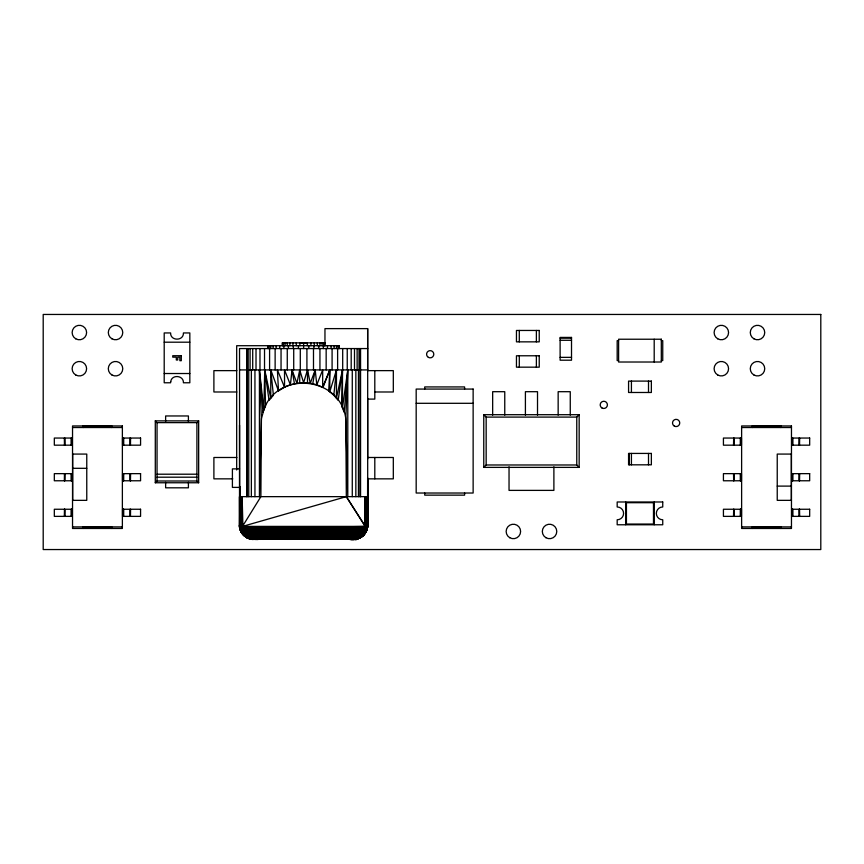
<?xml version="1.0" encoding="UTF-8"?>
<svg xmlns="http://www.w3.org/2000/svg" width="864" height="864" viewBox="0 0 864 864"><rect width="100%" height="100%" fill="white"/><g stroke="black" fill="none" stroke-linecap="round" stroke-linejoin="round"><path stroke-width="1.3" d="M324.961 345.902L324.961 328.622L367.686 328.622L367.686 496.649L239.533 496.649L239.555 525.128C239.339 532.753 246.175 539.492 253.768 539.363C246.164 539.514 239.328 532.753 239.566 525.128L239.533 425.196M239.728 486.41L239.706 526.586L240.635 530.55L239.555 525.128L239.63 496.649M303.61 343.613L303.61 342.868C311.072 343.289 296.136 343.289 303.61 342.868L303.61 348.559M361.465 536.89L357.577 538.726L353.441 539.363C360.904 539.492 368.161 532.764 367.416 525.128L367.578 496.649L367.567 526.565C367.081 533.628 360.504 539.492 353.441 539.363L252.688 539.276C245.57 538.661 239.306 532.429 239.555 525.128C239.414 531.943 245.041 538.51 251.986 539.244L245.592 536.771M251.986 539.244C245.236 538.24 239.695 531.706 239.803 525.128L239.803 496.649L239.706 526.586L240.71 530.712L243.054 530.636L242.114 496.649L241.952 526.565L243.065 529.956C244.166 534.881 248.508 539.363 253.768 539.363C250.657 540.81 236.174 531.695 243.734 531.824L363.733 531.187L365.288 529.47L366.476 525.128L366.844 496.649L367.146 526.63L365.288 533.023L367.157 528.876L367.664 525.128L367.686 478.85L393.314 478.85L393.314 457.488L367.686 457.488M291.341 539.363L252.828 539.32L249.512 538.326C247.05 538.92 258.001 539.914 258.541 539.363L249.847 538.78L253.746 539.363C246.337 539.363 240.721 532.235 240.689 525.128L240.743 496.649M367.168 496.649L367.168 525.128C366.898 532.472 361.055 539.298 353.441 539.363C360.05 539.212 365.256 533.002 365.537 526.586L365.58 496.649L366.044 525.128C366.617 533.671 358.517 541.361 349.888 539.363M239.555 525.128C239.566 532.645 246.24 539.33 253.768 539.363C246.24 539.428 239.285 532.861 240.062 525.128L240.365 496.649L240.44 526.64L240.365 496.649L240.062 525.128C243.886 536.328 240.181 533.25 240.052 525.128L240.052 496.649L239.706 526.586L366.779 526.64L366.844 496.649M349.337 539.363C357.545 540.896 367.081 535.421 367.502 526.586L367.578 496.649M250.15 538.898L260.68 539.363L251.91 539.244L253.768 539.363L248.724 538.358L244.804 536.177L245.927 536.998L241.52 532.105L239.922 526.619L240.052 496.649M284.213 387.385C294.246 382.363 306.115 381.434 316.807 384.826L322.682 369.922L322.672 387.245L329.81 369.922L329.81 391.716L336.452 369.922L336.452 398.142L342.479 369.922L342.479 407.743L347.792 369.922L347.792 496.649L345.794 418.77C340.502 375.451 275.054 369.889 262.98 412.247L259.427 369.922L259.427 496.649L261.414 418.77L263.801 409.957L259.427 369.922L261.414 418.77L260.885 496.649L242.438 526.468C243.54 529.351 237.352 528.401 239.566 525.128L239.803 496.649M242.827 534.222L248.724 538.358L244.836 535.486L241.704 530.917L240.872 528.12L241.164 496.649L241.682 526.586L242.59 530.766L245.138 535.421L360.655 536.112L357.923 538.304L354.391 539.32L250.268 538.78L253.163 538.704M365.58 496.649L365.094 527.99L362.394 534.222L358.97 537.732L249.415 538.25L356.94 538.78L353.441 539.363L359.489 537.97M356.94 538.78L353.441 539.363L357.372 538.78L361.627 536.76L364.392 534.222L366.563 530.636L364.381 534.222L358.97 537.732L362.394 534.222L364.554 529.308L365.105 496.649L364.586 528.055L243.065 529.956L242.168 529.427L240.689 525.128M305.381 539.363L354.521 539.276C361.217 538.877 367.038 533.196 367.6 526.522L367.643 477.889L367.567 526.565L366.325 530.82L363.355 535.324L365.882 531.986L367.416 525.128L367.038 529.308L364.554 529.308M240.872 528.12L242.914 532.105L245.138 534.416L362.902 533.023L242.676 533.401L240.278 529.675L240.916 531.252L240.052 525.128C240.354 528.919 242.46 533.174 245.732 535.172L364.208 534.362L361.195 537.041L365.072 533.304L366.973 526.63L367.6 526.543L367.686 496.649L367.589 526.781L364.943 533.304L243.713 535.183L245.495 536.706M354.391 539.32C361.778 538.974 367.502 532.116 367.416 525.128L367.416 496.649M363.442 535.259C366.174 532.721 358.366 540.14 354.575 539.276L356.843 538.758L251.348 539.104L247.352 536.998L358.808 537.667L247.234 536.76C243.086 535.637 240.322 530.885 240.246 526.63M362.902 533.023L243.734 531.824L363.712 531.252L364.586 528.055L367.286 528.023L367.6 526.468L365.882 531.986L363.463 531.814L363.074 533.11L366.552 526.63L366.476 496.649M366.044 496.649L366.044 525.128L365.094 527.99L365.267 526.565L346.324 496.649L345.794 418.77L347.792 369.922L344.228 412.247L341.669 406.058L342.479 369.922L338.17 400.345L333.806 395.248L336.452 369.922M333.806 395.248L328.72 390.895L329.81 369.922L322.996 387.385L316.807 384.826L315.198 369.922L310.284 383.26L307.498 369.922L303.61 382.73L299.722 369.922L296.924 383.26L292.021 369.922L290.401 384.826L284.537 369.922L284.537 387.223L278.5 390.895L270.756 369.922L270.756 398.142L264.73 369.922L263.801 409.957L265.54 406.058L264.73 369.922L269.05 400.345L273.402 395.248L270.756 369.922M367.502 526.586L367.664 525.128L366.811 530.021L367.297 526.619C368.55 530.356 355.763 543.283 364.943 533.304M363.852 534.481C348.084 544.104 358.711 538.963 364.824 533.347C367.6 531.457 366.79 520.992 365.602 528.055C364.856 531.954 362.826 535.874 359.046 537.527L247.234 536.76L249.512 538.326M366.314 526.63C368.334 529.697 356.54 542.268 364.511 532.148M364.165 530.636L365.504 530.917L366.196 529.556L364.208 533.401L366.552 526.63M366.919 528.109L367.146 526.63M366.833 529.956L367.6 526.543L367.157 528.876M367.297 528.412L367.6 526.543L366.995 529.373L367.07 528.088M312.757 383.724L315.198 369.922M366.476 525.128L364.392 530.712L365.796 526.608M241.013 530.863L240.17 529.308L242.795 528.876L241.952 526.565L241.628 496.649L241.682 526.586L243.065 529.956L364.327 529.254L243.27 530.561L364.23 529.675L243.605 531.544L240.905 526.63M365.958 531.911L363.982 534.449L366.196 530.863L365.051 533.25M365.569 532.148L364.684 533.38L366.552 528.12L362.232 535.453M366.336 528.12L362.394 534.222M363.074 535.615L362.524 535.496L363.161 535.421M240.289 528.109L239.63 525.128L239.533 348.559L367.686 348.559M359.975 537.041L362.74 534.362M242.59 530.766L243.065 529.956M365.094 532.213L362.372 535.486L357.275 538.531L358.668 537.775M365.267 532.202L361.908 536.371L355.86 539.104L252.644 539.276L246.488 537.16L248.551 537.775L358.279 537.98L362.664 535.507L362.221 536.285M365.429 532.181L361.908 536.371M364.716 532.181L359.046 537.527L362.124 536.317L360.007 537.732M362.794 535.496L363.409 534.503M363.074 534.449L365.504 530.917M360.914 536.231L358.42 538.369L249.415 538.25M329.713 538.704L356.454 538.855L251.338 539.039L246.175 536.285L243.119 532.051L363.733 531.187L364.09 532.051M363.496 535.172L364.241 534.406M198.655 482.76L196.916 481.01L196.916 422.626L198.655 420.876L155.293 420.876L155.293 482.76L198.655 482.76L198.655 420.876M155.293 482.76L157.043 481.01L196.916 481.01M483.764 467.381L486.162 464.983L576.763 464.983L579.161 467.381L579.161 414.698L483.764 414.698L483.764 467.381L579.161 467.381M483.764 414.698L486.162 417.096L576.763 417.096L579.161 414.698M356.346 538.898L358.279 537.98L247.352 536.89M359.327 537.818L357.923 538.304L360.828 537.149L358.279 537.98M359.046 537.527L361.303 536.35M246.434 536.177L243.011 534.362L240.786 530.766M242.676 533.401L241.024 529.556L243.238 534.449L246.769 537.527C244.49 537.008 242.503 532.548 245.732 535.172L360.655 536.112L247.352 536.998M357.923 538.304L359.24 537.797L355.86 539.104M365.537 526.586L346.324 496.649L241.952 526.565M355.936 539.104C367.945 533.941 356.195 540.216 353.441 539.363M347.728 539.363L357.188 538.823M244.75 536.101L243.907 535.399L248.238 537.732L243 534.362L246.283 537.138M253.768 539.363L248.94 538.369L245.916 536.35L248.551 537.775M243.011 533.401L242.114 532.213L245.3 536.371L248.929 537.98M354.704 539.309L356.476 539.039M244.166 535.453L251.273 539.104M364.792 526.414L242.438 526.468L242.665 529.308M361.93 535.378L245.732 535.172M245.138 534.416L362.74 533.293M262.483 538.704C255.971 538.715 248.119 540.41 243.508 534.503M560.12 338.137L571.514 338.137M560.12 340.276L571.514 340.276M618.602 340.654L617.177 340.654L617.177 360.59L618.602 360.59M661.316 340.654L662.742 340.654L662.742 360.59L661.316 360.59M164.203 342.198L189.832 342.198M324.961 342.868L282.247 342.868L282.247 345.708M560.12 357.361L571.514 357.361M239.533 369.922L367.686 369.922M236.833 370.634L213.894 370.634L213.894 391.986L236.833 391.986M367.686 370.634L393.314 370.634L393.314 391.986L374.803 391.986M164.203 373.518L189.832 373.518M367.686 399.103L374.803 399.103L374.803 370.634M416.178 403.304L473.137 403.304M155.293 420.876L157.043 422.626L196.916 422.626M83.214 426.157L111.694 426.157M752.306 426.157L780.786 426.157M83.214 426.319L111.694 426.319M752.306 426.319L780.786 426.319M83.214 426.503L111.694 426.503M752.306 426.503L780.786 426.503M83.214 426.73L111.694 426.73M752.306 426.73L780.786 426.73M83.214 426.978L111.694 426.978M752.306 426.978L780.786 426.978M83.214 427.248L111.694 427.248M752.306 427.248L780.786 427.248M72.533 427.518L122.375 427.518M741.625 427.518L791.467 427.518M72.533 454.075L86.767 454.075L86.767 500.353L72.533 500.353M791.467 454.075L777.233 454.075L777.233 500.353L791.467 500.353M236.833 457.488L213.894 457.488L213.894 478.85L232.783 478.85M72.673 468.31L86.767 468.31M239.533 468.882L232.405 468.882L232.405 487.393L239.533 487.393M157.043 474.206L196.916 474.206M157.043 477.198L196.916 477.198M777.233 486.108L791.327 486.108M72.533 526.9L122.375 526.9M741.625 526.9L791.467 526.9M83.214 527.18L111.694 527.18M752.306 527.18L780.786 527.18M83.214 527.44L111.694 527.44M752.306 527.44L780.786 527.44M83.214 527.688L111.694 527.688M752.306 527.688L780.786 527.688M83.214 527.915L111.694 527.915M752.306 527.915L780.786 527.915M83.214 528.098L111.694 528.098M752.306 528.098L780.786 528.098M83.214 528.26L111.694 528.26M752.306 528.26L780.786 528.26M250.862 538.898L356.443 538.834M252.644 539.287L354.942 539.244M249.944 538.531L356.746 538.726M243.734 531.824L363.074 533.11M252.374 539.276L263.822 539.363M257.461 539.363L251.132 539.082L253.109 539.341M248.789 538.369L251.348 539.104L249.005 538.358M247.201 537.732L245.192 536.35M248.443 538.326L249.642 538.704M239.566 525.128L239.706 526.586L239.684 486.41M247.882 537.818L249.286 538.304L247.968 537.797M240.656 529.535L240.462 528.12L242.384 533.347L239.933 528.023M248.724 538.358L246.391 537.149L247.363 537.786M247.244 537.041L244.48 534.362M246.704 537.16L245.786 536.371L247.536 537.818M243.81 534.503L244.836 535.486M242.449 526.77L242.611 527.893M242.838 533.412L244.696 535.496M241.52 532.105L242.384 533.347M241.045 531.522L241.985 533.11M242.384 527.947L364.586 528.055L364.792 529.373M243.119 532.051L240.656 526.63M243.054 530.636L244.134 533.11M242.698 532.148L241.153 526.619L241.164 496.649L241.412 526.597L243.367 533.347M284.537 387.223L277.398 369.922L278.5 390.895M242.417 529.373L241.412 526.597M241.639 532.148L240.656 528.12M241.51 530.928L241.942 532.202M239.89 528.293L239.598 526.468L240.365 529.924M239.609 526.522L239.533 496.649M240.052 528.876L239.825 527.947M292.021 369.922L294.451 383.724M242.438 526.522L242.687 528.433L364.781 526.468L364.835 527.947M239.803 525.128L239.922 526.619M799.567 438.048L799.567 445.176M799.567 473.645L799.567 480.773M799.567 509.252L799.567 516.37M799.438 438.048L799.319 445.176M799.438 473.645L799.319 480.773M799.319 509.252L799.438 516.37M799.211 438.048L799.211 445.176M799.211 473.645L799.211 480.773M799.211 509.252L799.211 516.37M792.752 438.048L792.752 445.176M792.752 473.645L792.752 480.773M792.752 509.252L792.752 516.37M792.504 438.048L792.504 445.176M792.504 473.645L792.504 480.773M792.504 509.252L792.504 516.37M792.234 438.048L792.234 445.176M792.234 473.645L792.234 480.773M792.234 509.252L792.234 516.37M791.964 438.048L791.964 445.176M791.964 473.645L791.964 480.773M791.964 509.252L791.964 516.37M791.327 454.075L791.327 500.353M780.786 425.952L780.786 427.518M780.786 526.9L780.786 528.466M752.306 425.952L752.306 427.518M752.306 526.9L752.306 528.466M741.139 438.048L741.139 445.176M741.139 473.645L741.139 480.773M741.139 509.252L741.139 516.37M740.858 438.048L740.858 445.176M740.858 473.645L740.858 480.773M740.858 509.252L740.858 516.37M740.599 438.048L740.599 445.176M740.599 473.645L740.599 480.773M740.599 509.252L740.599 516.37M740.351 438.048L740.351 445.176M740.351 473.645L740.351 480.773M740.351 509.252L740.351 516.37M733.892 438.048L733.892 445.176M733.892 473.645L733.892 480.773M733.892 509.252L733.892 516.37M733.774 445.176L733.655 438.048L733.536 445.176M733.774 473.645L733.655 480.773L733.536 473.645M733.774 516.37L733.655 509.252L733.536 516.37M654.199 339.228L654.199 362.016M654.199 501.984L654.199 524.772M648.508 381.1L648.508 392.483M648.508 453.427L648.508 464.821M631.422 381.1L631.422 392.483M631.422 453.427L631.422 464.821M629.284 453.427L629.284 464.821M625.72 501.984L625.72 524.772M576.763 417.096L576.763 464.983M570.262 415.163L570.262 391.694L558.155 391.694L558.155 415.163M553.889 466.83L553.889 490.385L509.036 490.385L509.036 466.83M537.516 415.163L537.516 391.694L525.409 391.694L525.409 415.163M536.382 330.458L536.382 341.852M536.382 355.774L536.382 367.168M519.296 330.458L519.296 341.852M519.296 355.774L519.296 367.168M504.76 415.163L504.76 391.694L492.664 391.694L492.664 415.163M486.162 417.096L486.162 464.983M464.594 389.07L464.594 386.932L424.721 386.932L424.721 389.07M464.594 493.02L464.594 495.148L424.721 495.148L424.721 493.02M374.803 457.488L374.803 478.85M367.643 328.622L367.643 369.922M367.664 398.261L367.664 458.989M360.558 348.559L360.558 496.649M360.18 348.559L360.18 369.922M360.029 369.922L360.029 496.649M359.024 348.559L359.024 369.922M358.452 369.922L358.452 496.649M357.124 348.559L357.124 369.922M355.849 369.922L355.849 496.649M354.499 348.559L354.499 369.922M352.274 369.922L352.274 496.649M351.194 348.559L351.194 369.922M347.242 348.559L347.242 369.922M342.695 348.559L342.695 369.922M339.163 348.559L339.163 345.708L236.682 345.708L236.682 469.984M339.023 345.708L339.023 348.559M338.116 345.708L338.116 348.559M337.619 348.559L337.619 369.922M336.463 345.708L336.463 348.559M334.098 345.708L334.098 348.559M332.089 348.559L332.089 369.922M331.085 345.708L331.085 348.559M327.467 345.708L327.467 348.559M326.16 348.559L326.16 369.922M324.637 342.868L324.637 345.708M323.676 342.868L323.676 345.708M323.341 345.708L323.341 348.559M322.099 342.868L322.099 345.708M319.972 342.868L319.972 345.708M319.939 348.559L319.939 369.922M318.794 345.708L318.794 348.559M317.336 342.868L317.336 345.708M314.28 342.868L314.28 345.708M313.913 345.708L313.913 348.559M313.492 348.559L313.492 369.922M310.91 342.868L310.91 345.708M308.815 345.708L308.815 348.559M307.498 369.922L307.498 382.914M307.314 342.868L307.314 345.708M306.914 348.559L306.914 369.922M300.294 348.559L300.294 369.922M299.894 342.868L299.894 345.708M299.722 369.922L299.722 382.914M298.393 345.708L298.393 348.559M296.298 342.868L296.298 345.708M293.717 348.559L293.717 369.922M293.296 345.708L293.296 348.559M292.928 342.868L292.928 345.708M289.872 342.868L289.872 345.708M288.414 345.708L288.414 348.559M287.248 342.868L287.248 345.708M287.269 348.559L287.269 369.922M285.109 342.868L285.109 345.708M283.867 345.708L283.867 348.559M283.532 342.868L283.532 345.708M282.571 342.868L282.571 345.708M281.048 348.559L281.048 369.922M279.742 345.708L279.742 348.559M276.134 345.708L276.134 348.559M275.13 348.559L275.13 369.922M273.11 345.708L273.11 348.559M270.756 345.708L270.756 348.559M269.59 348.559L269.59 369.922M269.104 345.708L269.104 348.559M268.186 345.708L268.186 348.559M268.045 345.708L268.045 348.559M264.524 348.559L264.524 369.922M259.978 348.559L259.978 369.922M256.014 348.559L256.014 369.922M254.945 369.922L254.945 496.649M252.709 348.559L252.709 369.922M251.359 369.922L251.359 496.649M250.085 348.559L250.085 369.922M248.756 369.922L248.756 496.649M248.184 348.559L248.184 369.922M247.18 369.922L247.18 496.649M247.039 348.559L247.039 369.922M246.65 348.559L246.65 496.649M188.406 421.459L188.406 415.962L165.629 415.962L165.629 421.459M188.406 482.328L188.406 487.814L165.629 487.814L165.629 482.328M157.043 422.626L157.043 481.01M130.108 438.048L130.226 445.176M130.108 473.645L130.226 480.773M130.108 509.252L130.226 516.37M123.649 438.048L123.649 445.176M123.649 473.645L123.649 480.773M123.649 509.252L123.649 516.37M123.401 438.048L123.401 445.176M123.401 473.645L123.401 480.773M123.401 509.252L123.401 516.37M123.142 438.048L123.142 445.176M123.142 473.645L123.142 480.773M123.142 509.252L123.142 516.37M122.861 438.048L122.861 445.176M122.861 473.645L122.861 480.773M122.861 509.252L122.861 516.37M111.694 425.952L111.694 427.518M111.694 526.9L111.694 528.466M83.214 425.952L83.214 427.518M83.214 526.9L83.214 528.466M72.673 454.075L72.673 500.353M72.036 438.048L72.036 445.176M72.036 473.645L72.036 480.773M72.036 509.252L72.036 516.37M71.766 438.048L71.766 445.176M71.766 473.645L71.766 480.773M71.766 509.252L71.766 516.37M71.496 438.048L71.496 445.176M71.496 473.645L71.496 480.773M71.496 509.252L71.496 516.37M71.248 438.048L71.248 445.176M71.248 473.645L71.248 480.773M71.248 509.252L71.248 516.37M64.789 438.048L64.789 445.176M64.789 473.645L64.789 480.773M64.789 509.252L64.789 516.37M64.562 438.048L64.681 445.176M64.681 473.645L64.562 480.773M64.681 509.252L64.562 516.37M64.433 438.048L64.433 445.176M64.433 473.645L64.433 480.773M64.433 509.252L64.433 516.37M170.705 381.661L170.608 382.774L164.203 382.774L164.203 332.942L170.608 332.942C170.251 341.194 183.784 341.194 183.427 332.942L189.832 332.942L189.832 382.774L183.427 382.774C183.805 375.224 171.655 374.155 170.705 381.661M360.828 537.149L359.672 537.818L360.828 537.149M360.407 537.149L358.204 538.358L360.515 537.16M820.8 314.453L43.2 314.453L43.2 549.547L820.8 549.547L820.8 314.453M539.233 330.458L516.456 330.458L516.456 341.852L539.233 341.852L539.233 330.458M571.514 337.424L560.12 337.424L560.12 360.202L571.514 360.202L571.514 337.424M661.316 339.228L618.602 339.228L618.602 362.016L661.316 362.016L661.316 339.228M181.289 355.72L172.746 355.72L172.746 357.145L176.31 357.145L176.31 359.996L177.736 359.996L177.736 357.145L179.863 357.145L179.863 360.698L181.289 360.698L181.289 355.72M539.233 355.774L516.456 355.774L516.456 367.168L539.233 367.168L539.233 355.774M651.359 381.1L628.571 381.1L628.571 392.483L651.359 392.483L651.359 381.1M473.137 389.07L416.178 389.07L416.178 493.02L473.137 493.02L473.137 389.07M122.375 425.952L72.533 425.952L72.533 528.466L122.375 528.466L122.375 425.952M791.467 425.952L741.625 425.952L741.625 528.466L791.467 528.466L791.467 425.952M72.317 438.048L54.324 438.048L54.324 445.176L72.317 445.176L72.317 438.048M140.573 438.048L122.58 438.048L122.58 445.176L140.573 445.176L140.573 438.048M741.42 438.048L723.427 438.048L723.427 445.176L741.42 445.176L741.42 438.048M809.676 438.048L791.683 438.048L791.683 445.176L809.676 445.176L809.676 438.048M651.359 453.427L628.571 453.427L628.571 464.821L651.359 464.821L651.359 453.427M72.317 473.645L54.324 473.645L54.324 480.773L72.317 480.773L72.317 473.645M140.573 473.645L122.58 473.645L122.58 480.773L140.573 480.773L140.573 473.645M741.42 473.645L723.427 473.645L723.427 480.773L741.42 480.773L741.42 473.645M809.676 473.645L791.683 473.645L791.683 480.773L809.676 480.773L809.676 473.645M662.742 501.984L617.177 501.984L617.177 506.974A6.404 6.404 0 0 1 623.592 513.378A6.404 6.404 0 0 1 617.177 519.782L617.177 524.772L662.742 524.772L662.742 519.782A6.404 6.404 0 0 1 656.338 513.378A6.404 6.404 0 0 1 662.742 506.974L662.742 501.984M653.486 502.697L626.432 502.697L626.432 524.059L653.486 524.059L653.486 502.697M72.317 509.252L54.324 509.252L54.324 516.37L72.317 516.37L72.317 509.252M140.573 509.252L122.58 509.252L122.58 516.37L140.573 516.37L140.573 509.252M741.42 509.252L723.427 509.252L723.427 516.37L741.42 516.37L741.42 509.252M809.676 509.252L791.683 509.252L791.683 516.37L809.676 516.37L809.676 509.252M130.464 445.176L130.464 438.048L130.345 445.176M130.464 480.773L130.464 473.645L130.345 480.773M130.464 516.37L130.464 509.252L130.345 516.37M428.382 357.372A3.618 3.618 0 0 0 433.804 354.24A3.618 3.618 0 0 0 428.382 351.108A3.618 3.618 0 0 0 428.382 357.372M674.32 426.092A3.618 3.618 0 0 0 679.752 422.96A3.618 3.618 0 0 0 674.32 419.828A3.618 3.618 0 0 0 674.32 426.092M601.992 408.002A3.618 3.618 0 0 0 607.414 404.87A3.618 3.618 0 0 0 601.992 401.738A3.618 3.618 0 0 0 601.992 408.002M75.751 338.807A7.236 7.236 0 0 0 86.605 332.543A7.236 7.236 0 0 0 75.751 326.279A7.236 7.236 0 0 0 75.751 338.807M111.92 338.807A7.236 7.236 0 0 0 122.764 332.543A7.236 7.236 0 0 0 111.92 326.279A7.236 7.236 0 0 0 111.92 338.807M753.894 338.807A7.236 7.236 0 0 0 764.737 332.543A7.236 7.236 0 0 0 753.894 326.279A7.236 7.236 0 0 0 753.894 338.807M717.725 338.807A7.236 7.236 0 0 0 728.568 332.543A7.236 7.236 0 0 0 717.725 326.279A7.236 7.236 0 0 0 717.725 338.807M509.76 537.721A7.236 7.236 0 0 0 520.614 531.457A7.236 7.236 0 0 0 509.76 525.193A7.236 7.236 0 0 0 509.76 537.721M545.929 537.721A7.236 7.236 0 0 0 556.772 531.457A7.236 7.236 0 0 0 545.929 525.193A7.236 7.236 0 0 0 545.929 537.721M75.751 374.976A7.236 7.236 0 0 0 86.605 368.712A7.236 7.236 0 0 0 75.751 362.437A7.236 7.236 0 0 0 75.751 374.976M111.92 374.976A7.236 7.236 0 0 0 122.764 368.712A7.236 7.236 0 0 0 111.92 362.437A7.236 7.236 0 0 0 111.92 374.976M753.894 374.976A7.236 7.236 0 0 0 764.737 368.712A7.236 7.236 0 0 0 753.894 362.437A7.236 7.236 0 0 0 753.894 374.976M717.725 374.976A7.236 7.236 0 0 0 728.568 368.712A7.236 7.236 0 0 0 717.725 362.437A7.236 7.236 0 0 0 717.725 374.976"/></g></svg>
